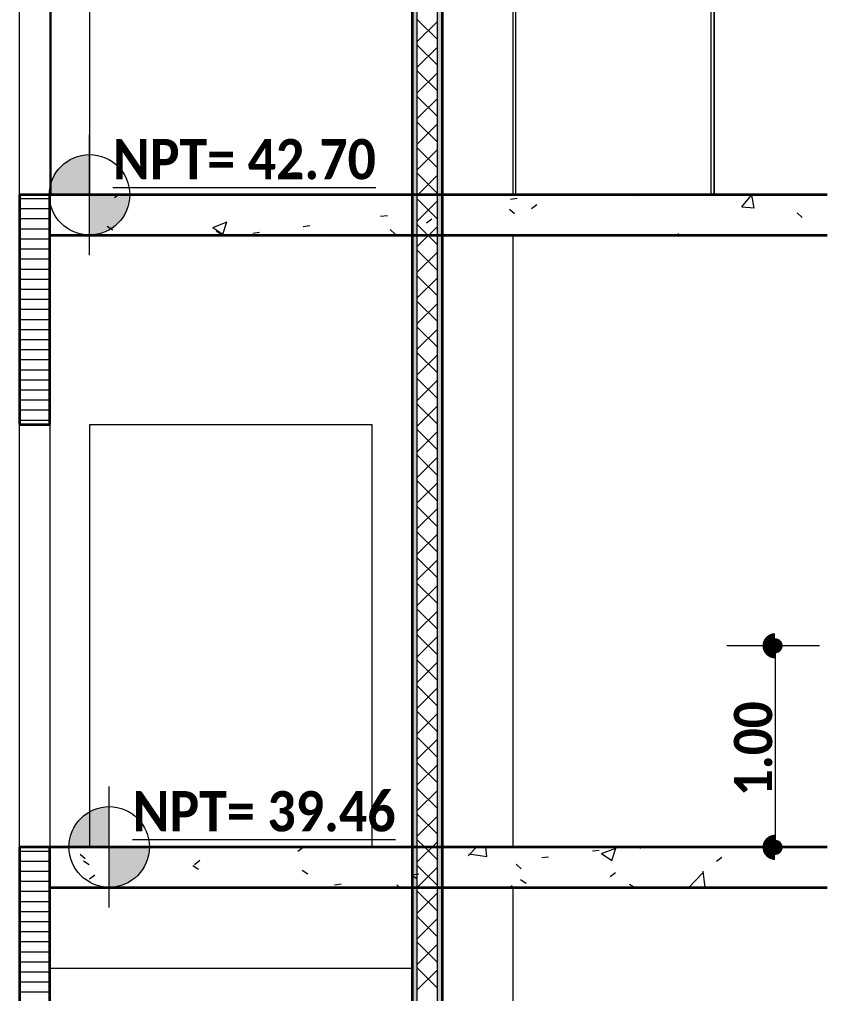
# Model space of a CAD drawing. Header units: metres. Extents: x -144 to 1000, y -717 to 29.
# Drawn here: x 342.611 to 346.571, y -609.894 to -605.085 of the extents above; entities that cross this region are included whole.
import ezdxf

# ---------------------------------------------------------------- set-up
doc = ezdxf.new("R2010")
doc.units = ezdxf.units.M
doc.layers.get('0').update_dxf_attribs({"color": 1})
for name, color, linetype, lineweight in [('A-ANNO-DIMS', 1, 'Continuous', 9), ('A-DOOR', 1, 'Continuous', 9), ('A-DOOR-FRAM', 1, 'Continuous', 9), ('A-FLOR', 2, 'Continuous', 9), ('A-FLOR-PATT', 8, 'Continuous', 50), ('A-WALL', 4, 'Continuous', 9), ('G-ANNO-DIMS', 1, 'Continuous', 9), ('S-BEAM', 1, 'Continuous', 9), ('S-COLS', 7, 'Continuous', 9)]:
    doc.layers.add(name, color=color, linetype=linetype, lineweight=lineweight)
doc.layers.add('A-WALL-PATT', color=7, linetype='Continuous', lineweight=35, true_color=0x9c9c9c)
doc.styles.add('Calibri_B', font='calibrib.ttf', dxfattribs={"height": 0.1650000000000001})
doc.styles.add('Calibri_B_1', font='calibrib.ttf', dxfattribs={"height": 0.135})

msp = doc.modelspace()

# ---------------------------------------------------------------- hatches: boundary and pattern name
at = {"layer": 'A-WALL-PATT', "true_color": 0x747474}
for points in [[(344.550027697949, -605.9508327737974), (344.5748855986146, -605.9508327737974), (344.5748855986146, -602.9281120528292), (344.550027697949, -602.9281120528292), (344.550027697949, -605.2664134802878)], [(344.550027697949, -609.1724167000837), (344.5748855986146, -609.1724167000837), (344.5748855986146, -605.9508327737974), (344.550027697949, -605.9508327737974), (344.550027697949, -608.9999437411213)], [(344.550027697949, -612.3940006263772), (344.5748855986146, -612.3940006263772), (344.5748855986146, -609.1724167000837), (344.550027697949, -609.1724167000837), (344.550027697949, -611.9038006106537)]]:
    msp.add_hatch(color=8, dxfattribs=at).paths.add_polyline_path(points)
at = {"layer": 'A-WALL-PATT', "lineweight": 5, "true_color": 0x747474}
for points in [[(344.6743172012773, -605.9508327737974), (344.699175101943, -605.9508327737974), (344.699175101943, -602.9281120528292), (344.6743172012773, -602.9281120528292), (344.6743172012773, -605.2664134802878)], [(344.6743172012773, -609.1724167000837), (344.699175101943, -609.1724167000837), (344.699175101943, -605.9508327737974), (344.6743172012773, -605.9508327737974), (344.6743172012773, -608.9999437411213)], [(344.6743172012773, -612.3940006263772), (344.699175101943, -612.3940006263772), (344.699175101943, -609.1724167000837), (344.6743172012773, -609.1724167000837), (344.6743172012773, -611.9038006106537)]]:
    msp.add_hatch(color=8, dxfattribs=at).paths.add_polyline_path(points)
at = {"layer": 'G-ANNO-DIMS'}
h = msp.add_hatch(color=256, dxfattribs=at)
edge = h.paths.add_edge_path()
edge.add_line((342.9565958629371, -605.9508327737974), (342.7577326576106, -605.9508327737974))
edge.add_arc((342.9565958629371, -605.9508327737974), 0.1988632053264631, 90.00000000000023, 180.0000000000002, ccw=False)
edge.add_line((342.9565958629371, -605.7519695684721), (342.9565958629371, -605.9508327737985))
h = msp.add_hatch(color=256, dxfattribs=at)
edge = h.paths.add_edge_path()
edge.add_line((342.9565958629371, -605.9508327737974), (343.1554590682636, -605.9508327737974))
edge.add_arc((342.9565958629371, -605.9508327737974), 0.1988632053264632, 269.9999999999993, 359.9999999999998, ccw=False)
edge.add_line((342.9565958629371, -606.14969597913), (342.9565958629371, -605.9508327738035))
h = msp.add_hatch(color=256, dxfattribs=at)
edge = h.paths.add_edge_path()
edge.add_line((343.0537736893145, -609.1704801244457), (342.8549104839881, -609.1704801244457))
edge.add_arc((343.0537736893145, -609.1704801244457), 0.1988632053264631, 90.00000000000023, 180.0000000000002, ccw=False)
edge.add_line((343.0537736893145, -608.9716169191204), (343.0537736893145, -609.1704801244468))
h = msp.add_hatch(color=256, dxfattribs=at)
edge = h.paths.add_edge_path()
edge.add_line((343.0537736893145, -609.1704801244457), (343.252636894641, -609.1704801244457))
edge.add_arc((343.0537736893145, -609.1704801244457), 0.1988632053264632, 269.9999999999993, 359.9999999999998, ccw=False)
edge.add_line((343.0537736893145, -609.3693433297783), (343.0537736893145, -609.1704801244518))

# ---------------------------------------------------------------- linework, layer by layer
at = {"linetype": 'ByBlock'}
msp.add_lwpolyline([(346.3419805306746, -608.1648721476492, 0.09943199999999999, 0.09943199999999999, 0.9999999999999999), (346.3419805306746, -608.1897300483149, 0, 0, 0)], format="xyseb", dxfattribs=at)
at = {"linetype": 'ByBlock', "const_width": 0.09943160266323191}
msp.add_lwpolyline([(346.3419805306746, -609.1599877497545, 1), (346.3419805306746, -609.1848456504201, 1)], format="xyb", dxfattribs=at)
at = {"layer": 'A-ANNO-DIMS'}
for p, q in [((346.5616746567591, -608.1773010979784), (346.1033446842828, -608.1773010979784)), ((346.3419805306746, -608.1773010979784), (346.3419805306746, -609.1724167000837)), ((346.5616746567591, -609.1724167000837), (346.1033446842828, -609.1724167000837))]:
    msp.add_line(p, q, dxfattribs=at)
at = {"layer": 'A-DOOR'}
for p, q in [((345.0618769379705, -605.9508327737974), (345.0618769379705, -603.862769117867)), ((346.02636348381, -605.9508327737974), (346.02636348381, -603.862769117867))]:
    msp.add_line(p, q, dxfattribs=at)
at = {"layer": 'A-DOOR-FRAM', "lineweight": 5}
msp.add_line((346.0412782242108, -605.9508327737974), (346.0412782242108, -603.862769117867), dxfattribs=at)
at = {"layer": 'A-FLOR', "lineweight": 35}
for p, q in [((346.5986610699745, -605.9508327737974), (342.7598671918802, -605.9508327737974)), ((342.7598671918802, -606.14969597913), (346.5986610699745, -606.14969597913)), ((346.5986610699745, -609.1724167000837), (342.7598671918802, -609.1724167000837)), ((342.7598671918802, -609.3712799054163), (346.5986610699745, -609.3712799054163))]:
    msp.add_line(p, q, dxfattribs=at)
at = {"layer": 'A-FLOR-PATT', "color": 8, "lineweight": 5, "true_color": 0x828282}
for p, q in [((343.0800009994543, -605.9647824637402), (343.0981805893223, -605.9508327737974)), ((345.0360150541653, -605.9722035953644), (345.0690692472106, -605.9678519283013)), ((345.4953911784085, -605.9508327737974), (345.513406061267, -605.9524088718288)), ((345.5138005892056, -605.9530074306574), (345.5133994637561, -605.9508327737974)), ((345.6500855691172, -605.9539386474542), (345.6541332224713, -605.9508327737974)), ((346.1775454887154, -606.0103365835646), (346.226247501201, -605.9522957852284)), ((346.2383934696534, -606.0164041955184), (346.2267131276874, -605.953080525728)), ((345.0302280433441, -606.0209062062611), (345.0548084394593, -606.0434299894957)), ((345.1398166975684, -606.0186064844936), (345.1662666349127, -605.9983107337364)), ((346.1776174365421, -606.0105198373465), (346.2380002888365, -606.0158026523975)), ((346.4505891597853, -606.0404714614967), (346.4751695559078, -606.0629952447241)), ((343.5649344825777, -606.1114103556727), (343.635668959874, -606.084257933803)), ((343.6147695775996, -606.1454018137126), (343.6352536446336, -606.0843549420431)), ((344.3941643369233, -606.0567048453711), (344.4272185299685, -606.0523531783008)), ((344.6212491877575, -606.0896420906254), (344.6476991250945, -606.0693463398754)), ((343.0431324520011, -606.1060307366831), (343.071250630577, -606.1239439920362)), ((343.5648962649918, -606.1116383708984), (343.6151471380269, -606.1455330127399)), ((343.582412849353, -606.1288216267901), (343.6105310279288, -606.1467348821504)), ((343.7628026329237, -606.1398251905819), (343.7958568259689, -606.1354735235116)), ((344.0115618059842, -606.1070754241562), (344.0446159990295, -606.1027237570786)), ((344.4410800946841, -606.1220295318606), (344.4656604907921, -606.1445533150952)), ((344.1169933309918, -606.14969597913), (344.1228839712692, -606.1451759318632)), ((345.8614412111253, -606.1415947870962), (345.8702821108579, -606.14969597913)), ((342.9097520871271, -609.2056716403356), (342.934332483235, -609.228195423563)), ((343.9858688511792, -609.1921884843948), (344.0116359421497, -609.1724167000837)), ((344.8269308851065, -609.2148008994525), (344.8675985974385, -609.1724167000837)), ((344.8289853998483, -609.2039577274015), (344.9188314909532, -609.2178923293366)), ((344.9190982663474, -609.2184914550714), (344.9137378959911, -609.1724167000837)), ((345.1905797680936, -609.2229904246822), (345.2236339611316, -609.2186387576119)), ((345.4402261697157, -609.1901238523903), (345.473280362761, -609.1857721853273)), ((345.4853317787981, -609.2037044757642), (345.5355826518332, -609.2375991175984)), ((345.485363542464, -609.2035100285691), (345.5560980197604, -609.1763576066994)), ((345.5351833743823, -609.2374773703675), (345.5556674414163, -609.1764304986907)), ((345.6714794622947, -609.1724167000837), (345.6767404625332, -609.177237518609)), ((342.9272795472041, -609.2399104292097), (342.9553977257799, -609.25782368457)), ((343.4665599445486, -609.2627013193239), (343.4946781231317, -609.2806145746843)), ((343.4755999796305, -609.256856321427), (343.5020499169675, -609.2365605706698)), ((345.0630121177508, -609.2558370609738), (345.0875925138732, -609.2783608442085)), ((346.0519321933077, -609.2412185192777), (346.078382130652, -609.2209227685278)), ((342.9571507964044, -609.327801132368), (342.9836007337487, -609.3075053816181)), ((344.0058403419005, -609.2854922094309), (344.0339585204836, -609.3034054647912)), ((344.5451207392596, -609.3082830995379), (344.5732389178281, -609.3261963548982)), ((344.5493205365544, -609.3074138041163), (344.5823747295997, -609.303062137046)), ((345.5272353660746, -609.3169573160892), (345.5536853034116, -609.2966615653393)), ((345.9153865615642, -609.3712799054163), (345.9837670619943, -609.3000132273271)), ((345.9959556165466, -609.3712799054163), (345.9865188863967, -609.2901670343824)), ((344.1667180056227, -609.3577843829014), (344.1997721986606, -609.3534327158238)), ((344.4738641690908, -609.3569603865733), (344.4894911817371, -609.3712799054163)), ((345.0304486838193, -609.3712799054163), (345.0434164318556, -609.3613294023714)), ((345.0844011366114, -609.3310739896449), (345.1125193151872, -609.3489872450052)), ((345.623681533956, -609.3538648797592), (345.651017648566, -609.3712799054163)), ((345.9072957042133, -609.371197333069), (345.9078281056916, -609.3712799054163))]:
    msp.add_line(p, q, dxfattribs=at)
at = {"layer": 'A-WALL'}
for p, q in [((342.7652304301425, -602.9281120528292), (342.7652304301425, -605.9508327737974)), ((342.9587303972128, -605.9508327737974), (342.9587303972128, -602.9281120528292)), ((344.5748855986146, -638.1666720366891), (344.5748855986146, -602.9281120528292)), ((344.6743172012773, -638.1666720366891), (344.6743172012773, -602.9281120528292)), ((342.6107197878862, -605.9508327737974), (342.6107197878862, -603.862769117867)), ((342.7598671918802, -603.862769117867), (342.7598671918802, -605.9508327737974)), ((346.0412782242108, -603.862769117867), (346.0412782242108, -605.9508327737974)), ((342.6107197878862, -609.1724167000837), (342.6107197878862, -607.0843530441605)), ((342.7598671918802, -607.0843530441605), (342.7598671918802, -609.1724167000837)), ((342.9589539108981, -609.1724167000837), (342.9589539108981, -607.0843530441605)), ((342.9589539108981, -607.0843530441605), (344.3509963481827, -607.0843530441605)), ((344.3509963481827, -607.0843530441605), (344.3509963481827, -609.1724167000837))]:
    msp.add_line(p, q, dxfattribs=at)
at = {"layer": 'A-WALL', "lineweight": 35}
for p, q in [((344.550027697949, -602.9281120528292), (344.550027697949, -638.1666720366891)), ((344.699175101943, -638.1666720366891), (344.699175101943, -602.9281120528292)), ((342.6107197878862, -605.9508327737974), (342.6107197878862, -607.0843530441605)), ((342.7598671918802, -605.9508327737974), (342.6107197878862, -605.9508327737974)), ((342.7598671918802, -607.0843530441605), (342.7598671918802, -605.9508327737974)), ((342.6107197878862, -607.0843530441605), (342.7598671918802, -607.0843530441605)), ((342.6107197878862, -609.1724167000837), (342.6107197878862, -610.3059369704467)), ((342.7598671918802, -609.1724167000837), (342.6107197878862, -609.1724167000837)), ((342.7598671918802, -610.3059369704467), (342.7598671918802, -609.1724167000837))]:
    msp.add_line(p, q, dxfattribs=at)
at = {"layer": 'A-WALL-PATT', "color": 1, "lineweight": 5, "true_color": 0xff0000}
for p, q in [((344.6743172012773, -605.1847009063465), (344.5748855986146, -605.0852693036838)), ((344.5748855986146, -605.1942665540525), (344.6743172012773, -605.0948349513972)), ((344.6743172012773, -605.3112566752577), (344.5748855986146, -605.211825072595)), ((344.5748855986146, -605.320822322971), (344.6743172012773, -605.2213907203084)), ((344.6743172012773, -605.4378124441689), (344.5748855986146, -605.3383808415135)), ((344.5748855986146, -605.4473780918822), (344.6743172012773, -605.3479464892196)), ((344.6743172012773, -605.5643682130874), (344.5748855986146, -605.4649366104247)), ((344.5748855986146, -605.5739338608007), (344.6743172012773, -605.474502258138)), ((344.6743172012773, -605.6909239819986), (344.5748855986146, -605.5914923793359)), ((344.5748855986146, -605.7004896297119), (344.6743172012773, -605.6010580270492)), ((344.6743172012773, -605.8174797509098), (344.5748855986146, -605.7180481482544)), ((344.5748855986146, -605.8270453986231), (344.6743172012773, -605.7276137959605)), ((344.6743172012773, -605.9440355198283), (344.5748855986146, -605.8446039171656)), ((344.5776539923515, -605.9508327737974), (344.6743172012773, -605.8541695648717)), ((344.5748855986146, -605.9536011675416), (344.5776539923515, -605.9508327737974)), ((344.6743172012773, -606.0705912887468), (344.5748855986146, -605.9711596860768)), ((344.5748855986146, -606.0801569364528), (344.6743172012773, -605.9807253337829)), ((344.6743172012773, -606.197147057658), (344.5748855986146, -606.097715454988)), ((344.5748855986146, -606.206712705364), (344.6743172012773, -606.1072811027013)), ((344.6743172012773, -606.3237028265692), (344.5748855986146, -606.2242712239065)), ((344.5748855986146, -606.3332684742752), (344.6743172012773, -606.2338368716125)), ((344.6743172012773, -606.4502585954804), (344.5748855986146, -606.3508269928177)), ((344.5748855986146, -606.4598242431864), (344.6743172012773, -606.3603926405237)), ((344.6743172012773, -606.5768143643916), (344.5748855986146, -606.4773827617289)), ((344.5748855986146, -606.5863800121049), (344.6743172012773, -606.4869484094422)), ((344.6743172012773, -606.70337013331), (344.5748855986146, -606.6039385306401)), ((344.5748855986146, -606.7129357810161), (344.6743172012773, -606.6135041783607)), ((344.6743172012773, -606.8299259022212), (344.5748855986146, -606.7304942995513)), ((344.5748855986146, -606.8394915499273), (344.6743172012773, -606.7400599472719)), ((344.6743172012773, -606.9564816711325), (344.5748855986146, -606.8570500684698)), ((344.5748855986146, -606.9660473188458), (344.6743172012773, -606.8666157161831)), ((344.6743172012773, -607.0830374400437), (344.5748855986146, -606.9836058373883)), ((344.5748855986146, -607.092603087757), (344.6743172012773, -606.9931714850943)), ((344.6743172012773, -607.2095932089621), (344.5748855986146, -607.1101616062995)), ((344.5748855986146, -607.2191588566754), (344.6743172012773, -607.1197272540055)), ((344.6743172012773, -607.3361489778733), (344.5748855986146, -607.2367173752107)), ((344.5748855986146, -607.3457146255867), (344.6743172012773, -607.246283022924)), ((344.6743172012773, -607.4627047467845), (344.5748855986146, -607.3632731441292)), ((344.5748855986146, -607.4722703944979), (344.6743172012773, -607.3728387918352)), ((344.6743172012773, -607.589260515703), (344.5748855986146, -607.4898289130404)), ((344.5748855986146, -607.5988261634091), (344.6743172012773, -607.4993945607464)), ((344.6743172012773, -607.7158162846142), (344.5748855986146, -607.6163846819516)), ((344.5748855986146, -607.7253819323275), (344.6743172012773, -607.6259503296576)), ((344.6743172012773, -607.8423720535327), (344.5748855986146, -607.7429404508628)), ((344.5748855986146, -607.8519377012387), (344.6743172012773, -607.7525060985761)), ((344.6743172012773, -607.9689278224439), (344.5748855986146, -607.869496219774)), ((344.5748855986146, -607.9784934701499), (344.6743172012773, -607.8790618674873)), ((344.6743172012773, -608.0954835913551), (344.5748855986146, -607.9960519886924)), ((344.5748855986146, -608.1050492390611), (344.6743172012773, -608.0056176363985)), ((344.6743172012773, -608.2220393602663), (344.5748855986146, -608.1226077576036)), ((344.5748855986146, -608.2316050079796), (344.6743172012773, -608.132173405317)), ((344.6743172012773, -608.3485951291848), (344.5748855986146, -608.2491635265148)), ((344.5748855986146, -608.3581607768908), (344.6743172012773, -608.2587291742282)), ((344.6743172012773, -608.475150898096), (344.5748855986146, -608.375719295426)), ((344.5748855986146, -608.484716545802), (344.6743172012773, -608.3852849431466)), ((344.6743172012773, -608.6017066670072), (344.5748855986146, -608.5022750643445)), ((344.5748855986146, -608.6112723147132), (344.6743172012773, -608.5118407120578)), ((344.6743172012773, -608.7282624359184), (344.5748855986146, -608.6288308332557)), ((344.5748855986146, -608.7378280836317), (344.6743172012773, -608.638396480969)), ((344.6743172012773, -608.8548182048296), (344.5748855986146, -608.7553866021742)), ((344.5748855986146, -608.8643838525429), (344.6743172012773, -608.7649522498803)), ((344.6743172012773, -608.9813739737481), (344.5748855986146, -608.8819423710854)), ((344.5748855986146, -608.9909396214614), (344.6743172012773, -608.8915080187987)), ((344.6743172012773, -609.1079297426593), (344.5748855986146, -609.0084981400039)), ((344.5748855986146, -609.1174953903726), (344.6743172012773, -609.0180637877099)), ((344.6122483897905, -609.1724167000837), (344.5748855986146, -609.1350539089151)), ((344.5748855986146, -609.2440511592838), (344.6743172012773, -609.1446195566211)), ((344.6743172012773, -609.2344855115705), (344.6122483897905, -609.1724167000837)), ((344.6743172012773, -609.361041280489), (344.5748855986146, -609.2616096778263)), ((344.5748855986146, -609.3706069282023), (344.6743172012773, -609.2711753255323)), ((344.6743172012773, -609.4875970494002), (344.5748855986146, -609.3881654467375)), ((344.5748855986146, -609.4971626971135), (344.6743172012773, -609.3977310944435)), ((344.6743172012773, -609.6141528183186), (344.5748855986146, -609.5147212156487)), ((344.5748855986146, -609.6237184660247), (344.6743172012773, -609.524286863362)), ((344.6743172012773, -609.7407085872298), (344.5748855986146, -609.6412769845672)), ((344.5748855986146, -609.7502742349359), (344.6743172012773, -609.6508426322732)), ((344.6743172012773, -609.867264356141), (344.5748855986146, -609.7678327534784)), ((344.5748855986146, -609.8768300038544), (344.6743172012773, -609.7773984011844))]:
    msp.add_line(p, q, dxfattribs=at)
at = {"layer": 'A-WALL-PATT', "color": 8, "lineweight": 5, "true_color": 0x727272}
for p, q in [((342.7598671918802, -605.9707190943343), (342.6107197878862, -605.9707190943343)), ((342.7598671918802, -606.0204348956656), (342.6107197878862, -606.0204348956656)), ((342.7598671918802, -606.0701506969897), (342.6107197878862, -606.0701506969897)), ((342.7598671918802, -606.119866498321), (342.6107197878862, -606.119866498321)), ((342.7598671918802, -606.1695822996523), (342.6107197878862, -606.1695822996523)), ((342.7598671918802, -606.219298100991), (342.6107197878862, -606.219298100991)), ((342.7598671918802, -606.2690139023223), (342.6107197878862, -606.2690139023223)), ((342.7598671918802, -606.3187297036536), (342.6107197878862, -606.3187297036536)), ((342.7598671918802, -606.368445504985), (342.6107197878862, -606.368445504985)), ((342.7598671918802, -606.418161306309), (342.6107197878862, -606.418161306309)), ((342.7598671918802, -606.4678771076476), (342.6107197878862, -606.4678771076476)), ((342.7598671918802, -606.5175929089789), (342.6107197878862, -606.5175929089789)), ((342.7598671918802, -606.5673087103103), (342.6107197878862, -606.5673087103103)), ((342.7598671918802, -606.6170245116416), (342.6107197878862, -606.6170245116416)), ((342.7598671918802, -606.6667403129729), (342.6107197878862, -606.6667403129729)), ((342.7598671918802, -606.7164561143043), (342.6107197878862, -606.7164561143043)), ((342.7598671918802, -606.7661719156356), (342.6107197878862, -606.7661719156356)), ((342.7598671918802, -606.8158877169669), (342.6107197878862, -606.8158877169669)), ((342.7598671918802, -606.8656035182983), (342.6107197878862, -606.8656035182983)), ((342.7598671918802, -606.9153193196369), (342.6107197878862, -606.9153193196369)), ((342.7598671918802, -606.9650351209609), (342.6107197878862, -606.9650351209609)), ((342.7598671918802, -607.0147509222923), (342.6107197878862, -607.0147509222923)), ((342.7598671918802, -607.0644667236236), (342.6107197878862, -607.0644667236236)), ((342.7598671918802, -609.1923030206206), (342.6107197878862, -609.1923030206206)), ((342.7598671918802, -609.2420188219519), (342.6107197878862, -609.2420188219519)), ((342.7598671918802, -609.2917346232832), (342.6107197878862, -609.2917346232832)), ((342.7598671918802, -609.3414504246145), (342.6107197878862, -609.3414504246145)), ((342.7598671918802, -609.3911662259459), (342.6107197878862, -609.3911662259459)), ((342.7598671918802, -609.4408820272772), (342.6107197878862, -609.4408820272772)), ((342.7598671918802, -609.4905978286085), (342.6107197878862, -609.4905978286085)), ((342.7598671918802, -609.5403136299399), (342.6107197878862, -609.5403136299399)), ((342.7598671918802, -609.5900294312712), (342.6107197878862, -609.5900294312712)), ((342.7598671918802, -609.6397452326025), (342.6107197878862, -609.6397452326025)), ((342.7598671918802, -609.6894610339339), (342.6107197878862, -609.6894610339339)), ((342.7598671918802, -609.7391768352652), (342.6107197878862, -609.7391768352652)), ((342.7598671918802, -609.7888926365965), (342.6107197878862, -609.7888926365965)), ((342.7598671918802, -609.8386084379279), (342.6107197878862, -609.8386084379279)), ((342.7598671918802, -609.8883242392665), (342.6107197878862, -609.8883242392665))]:
    msp.add_line(p, q, dxfattribs=at)
at = {"layer": 'G-ANNO-DIMS'}
for p, q in [((342.9565958629371, -606.2491275817854), (342.9565958629371, -605.6525379658021)), ((342.6583010549491, -605.9508327737974), (344.3486383002216, -605.9508327737974)), ((343.0537736893145, -609.468774932441), (343.0537736893145, -608.8721853164577)), ((342.7554788813193, -609.1704801244457), (344.4458161266064, -609.1704801244457))]:
    msp.add_line(p, q, dxfattribs=at)
for centre in [(342.9565958629371, -605.9508327737974), (343.0537736893145, -609.1704801244457)]:
    msp.add_circle(centre, 0.1988632053264632, dxfattribs=at)
at = {"layer": 'S-BEAM'}
for p, q in [((345.0479565136027, -609.7690063160669), (345.0479565136027, -609.3712799054163)), ((342.7598671918802, -609.7690063160669), (344.550027697949, -609.7690063160669))]:
    msp.add_line(p, q, dxfattribs=at)
at = {"layer": 'S-COLS'}
for p, q in [((345.0469621975697, -602.9281120528365), (345.0469621975697, -605.9508327737974)), ((345.0469621975697, -606.14969597913), (345.0469621975697, -609.1724167000837)), ((345.0469621975697, -609.3712799054163), (345.0469621975697, -612.3940006263772))]:
    msp.add_line(p, q, dxfattribs=at)

# ---------------------------------------------------------------- texts
at = {"layer": 'A-ANNO-DIMS', "style": 'Calibri_B', "width": 0.9}
msp.add_text('1.00', height=0.1889200450601406, rotation=90, dxfattribs=at).set_placement((346.3274596923927, -608.9202878360345))
at = {"layer": 'G-ANNO-DIMS', "style": 'Calibri_B_1', "width": 0.9}
for s, p in [('%%UNPT= 42.70', (343.0724199515805, -605.8740684192569)), ('%%UNPT= 39.46', (343.1695977779652, -609.0937157699052))]:
    msp.add_text(s, height=0.1988632053264638, dxfattribs=at).set_placement(p)

doc.saveas('drawing.dxf')
